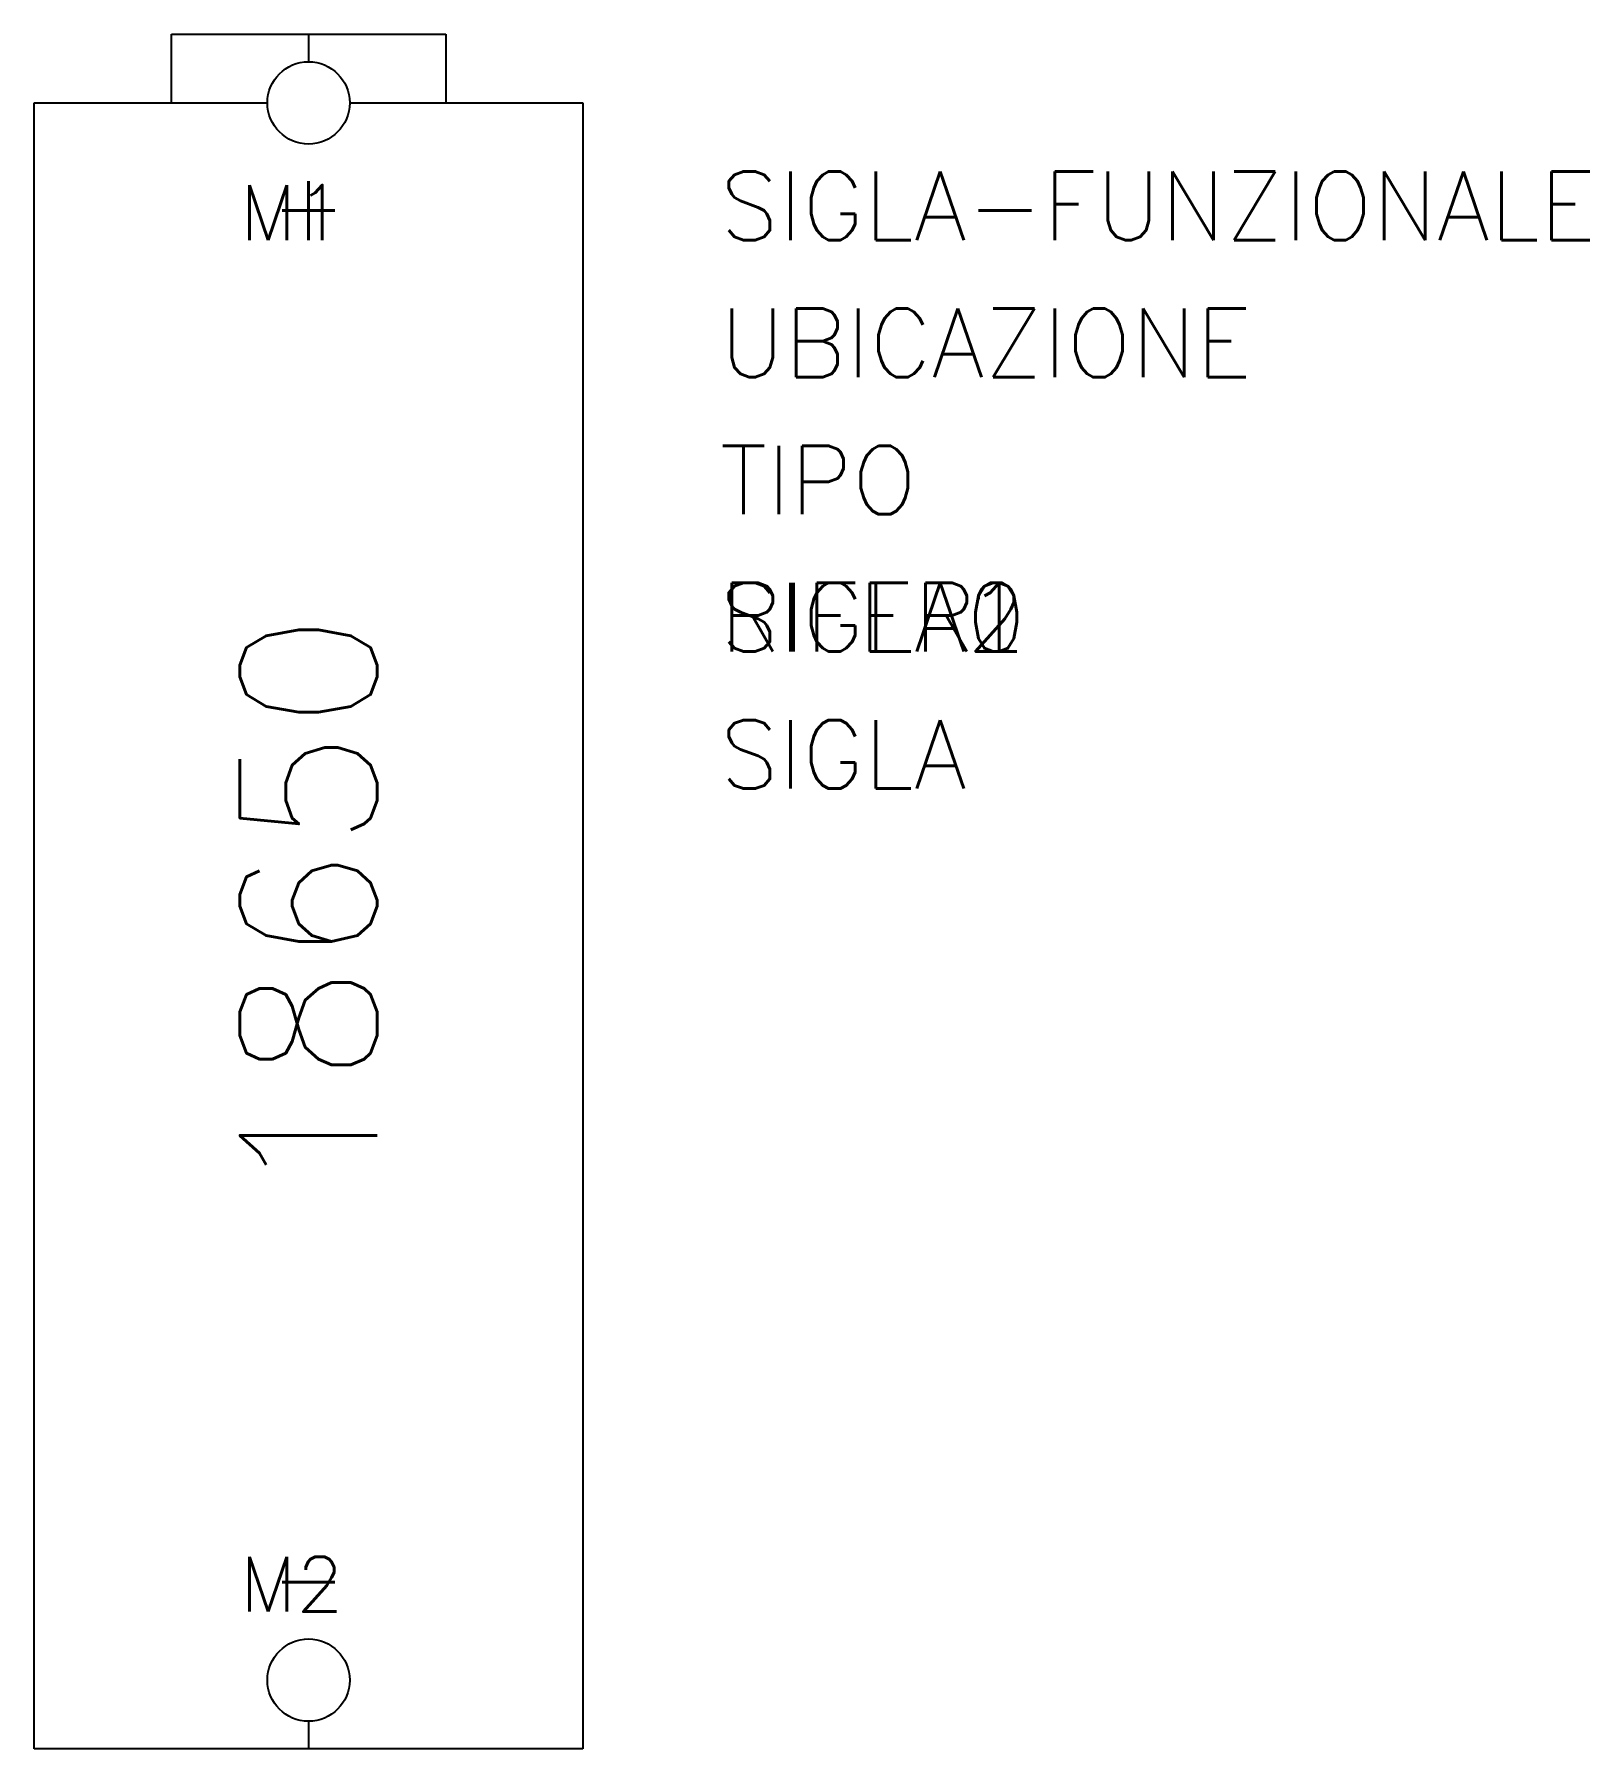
# Model space of a CAD drawing. Extents: x 0 to 56.7, y 0 to 62.5.
import ezdxf

# ---------------------------------------------------------------- set-up
doc = ezdxf.new("R2010")
doc.units = 0
doc.header["$LTSCALE"] = 4
doc.layers.get('0').update_dxf_attribs({"linetype": 'CONTINUOUS'})
doc.styles.get("Standard").update_dxf_attribs({"font": 'romans.shx'})

msp = doc.modelspace()

# ---------------------------------------------------------------- linework, layer by layer
for p, q in [((5, 60), (5, 62.5)), ((5, 62.5), (15, 62.5)), ((10, 62.5), (10, 61.5)), ((15, 62.5), (15, 60)), ((0, 50), (0, 60)), ((0, 60), (8.5, 60)), ((11.5, 60), (20, 60)), ((20, 60), (20, 50)), ((0, 0), (0, 50)), ((20, 50), (20, 0)), ((10, 1), (10, 0)), ((20, 0), (0, 0))]:
    msp.add_line(p, q)
for centre in [(10, 60), (10, 2.5)]:
    msp.add_circle(centre, 1.5)

# ---------------------------------------------------------------- texts
at = {"char_height": 2.5, "attachment_point": 5}
for s, insert in [('+', (10, 56.25)), ('-', (10, 6.25))]:
    msp.add_mtext_dynamic_manual_height_columns(s, width=5, gutter_width=1, heights=[0], dxfattribs=dict(at, insert=insert))
at = {"insert": (7.5, 20), "char_height": 5, "attachment_point": 1, "rotation": 90}
msp.add_mtext_dynamic_manual_height_columns('18650', width=22.5, gutter_width=1, heights=[0], dxfattribs=at)
at = {"flags": 9}
for tag, p, s, height in [('F1', (10, 62.5), '', 0.00001), ('TIPOSIG', (0, 0), '3', 0.00000001), ('POSIZIONE', (0, 0), '', 0.00000001), ('P-TABELLA', (0, 0), '', 0.00000001), ('T-TABELLA', (0, 0), '', 0.00000001), ('H-TABELLA', (0, 0), '', 0.00000001), ('CODICE', (0, 0), '1xNNN', 0.00000001), ('NOTE1', (0, 0), '', 0.00000001), ('NOTE2', (0, 0), '', 0.00000001), ('DEN1', (0, 0), '', 0.00000001), ('DEN1-A', (0, 0), '', 0.00000001), ('DEN1-TRAD-ID', (0, 0), '', 0.00000001), ('F2', (10, 0), '', 0.00001)]:
    msp.add_attdef(tag, p, s, height=height, dxfattribs=at)
at = {"color": 4, "flags": 8}
for tag, p in [('M1', (7.5, 55)), ('M2', (7.5, 5))]:
    msp.add_attdef(tag, p, '', height=2, dxfattribs=at)
at = {"color": 3}
for tag, p, s, flags in [('SIGLA-FUNZIONALE', (25, 55), '', 9), ('UBICAZIONE', (25, 50), '', 8), ('TIPO', (25, 45), '', 9), ('SIGLA0', (25, 40), '', 9), ('SIGLA1', (25, 40), '', 9), ('SIGLA2', (25, 40), '', 9), ('RIFER', (25, 40), 'RIFER ?', 8), ('SIGLA', (25, 35), 'SIGLA ?', 8)]:
    msp.add_attdef(tag, p, s, height=2.5, dxfattribs=dict(at, flags=flags))

doc.saveas('drawing.dxf')
